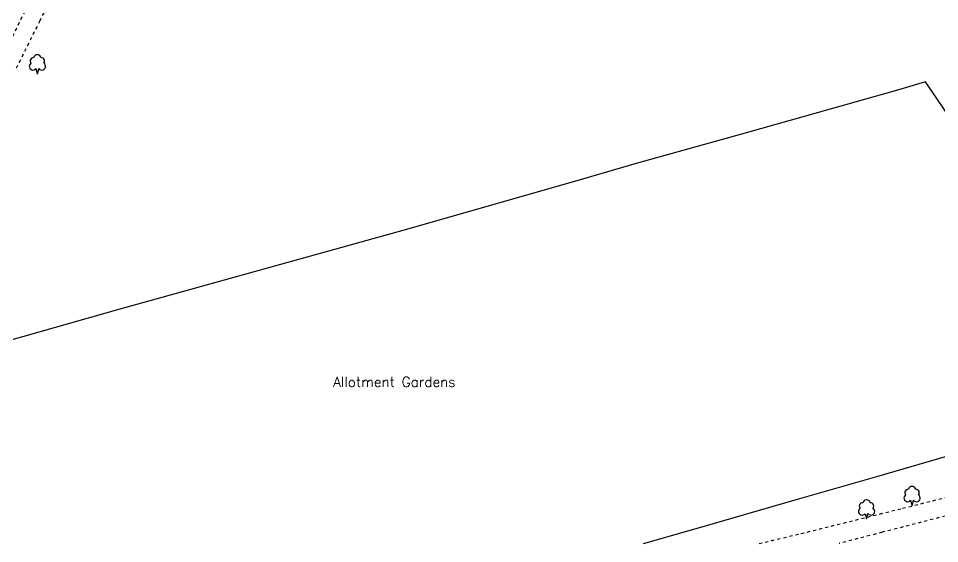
# Model space of a CAD drawing. Extents: x 428500 to 429165, y 435000 to 435500.
# Drawn here: x 428779.9 to 428927.6, y 435000 to 435084.1 of the extents above; entities that cross this region are included whole.
import ezdxf

# ---------------------------------------------------------------- set-up
doc = ezdxf.new("R2010")
doc.units = 0
doc.linetypes.add('DASHEDLINE', pattern=[1, 0.5, -0.5])
doc.layers.get('0').update_dxf_attribs({"color": 222})
for name, color, linetype in [('os_Block', 7, 'Continuous'), ('OS_LINE - Default', 8, 'Continuous'), ('OS_LINE - Edge', 8, 'DASHEDLINE'), ('OS_PT - Vegetation', 8, 'Continuous'), ('OS_TEXT - General', 4, 'Continuous')]:
    doc.layers.add(name, color=color, linetype=linetype)
doc.styles.add('AutoTextStyle-2', font='')
doc.styles.get('AutoTextStyle-2').set_extended_font_data('romans-shx')

# ---------------------------------------------------------------- blocks, each defined once
blk = doc.blocks.new('positionedNonconiferousTreeSymbol_#669966')
blk.add_lwpolyline([(-1.074, 0.097), (-1.21, -0.031), (-1.299, -0.194), (-1.334, -0.377), (-1.312, -0.561), (-1.233, -0.73), (-1.106, -0.866), (-0.944, -0.957), (-0.761, -0.993), (-0.576, -0.972), (-0.407, -0.894), (-0.27, -0.768), (-0.269, -0.765), (-0.068, -1.539), (0.012, -1.539), (0.193, -0.756), (0.193, -0.756), (0.329, -0.887), (0.499, -0.969), (0.685, -0.993), (0.87, -0.959), (1.036, -0.869), (1.164, -0.731), (1.244, -0.561), (1.267, -0.374), (1.23, -0.189), (1.138, -0.025), (0.999, 0.102), (1.087, 0.259), (1.119, 0.436), (1.094, 0.615), (1.012, 0.775), (0.883, 0.901), (0.72, 0.979), (0.541, 1), (0.541, 1), (0.464, 1.184), (0.331, 1.331), (0.156, 1.427), (-0.04, 1.461), (-0.236, 1.427), (-0.411, 1.331), (-0.544, 1.184), (-0.621, 1), (-0.801, 0.978), (-0.964, 0.9), (-1.093, 0.773), (-1.175, 0.611), (-1.199, 0.431), (-1.164, 0.254), (-1.074, 0.097)])
blk = doc.blocks.new('se2835se')
at = {"layer": 'OS_LINE - Default'}
blk.add_lwpolyline([(428880.15, 435000), (428889.35, 435002.6), (428904.45, 435007), (428917.55, 435010.75), (428932.79, 435015.15), (428933.2, 435018.05), (428933.8, 435022.1), (428934.55, 435027.5), (428935.75, 435035.85), (428936.95, 435044.65), (428935.8, 435048.7), (428931.05, 435065.65), (428925.35, 435073.95), (428920.9, 435072.65), (428896.85, 435065.85), (428879.35, 435061), (428869.1, 435058), (428841.55, 435050.15), (428796.2, 435037.55), (428775.45, 435031.65), (428763.05, 435028.15), (428755.4, 435014.15), (428747.55, 435000)], dxfattribs=at)
at = {"layer": 'OS_LINE - Edge'}
for points in [[(428782.25, 435087.95), (428778.2, 435079.65)], [(428898.68, 435000), (428905.4, 435001.6), (428921.7, 435005.65), (428934.15, 435008.78)], [(428787.5, 435092.2), (428783.35, 435083.75), (428779.5, 435076)], [(428928.55, 435004.4), (428918.4, 435001.8), (428911.5, 435000)]]:
    blk.add_lwpolyline(points, dxfattribs=at)
at = {"layer": 'OS_PT - Vegetation'}
for p in [(428783, 435076.85), (428923.25, 435007.7), (428915.95, 435005.55)]:
    blk.add_blockref('positionedNonconiferousTreeSymbol_#669966', p, dxfattribs=at)
at = {"layer": 'OS_TEXT - General', "insert": (428830.4, 435025.1), "char_height": 1.6, "attachment_point": 7, "style": 'AutoTextStyle-2'}
blk.add_mtext('Allotment\\~Gardens', dxfattribs=at)

msp = doc.modelspace()

# ---------------------------------------------------------------- block references
at = {"layer": 'os_Block'}
msp.add_blockref('se2835se', (0, 0), dxfattribs=at)

doc.saveas('drawing.dxf')
